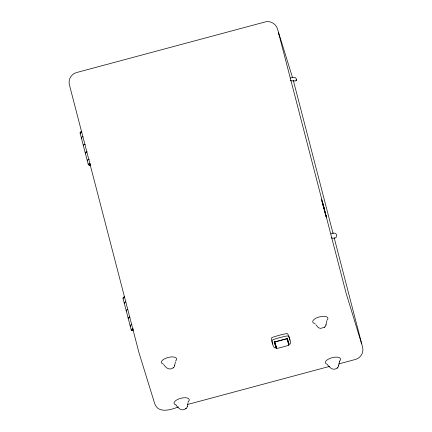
<?xml version="1.0" encoding="UTF-8"?>
<svg xmlns="http://www.w3.org/2000/svg" width="432" height="432" viewBox="0 0 432 432"><rect width="100%" height="100%" fill="white"/><g stroke="black" fill="none" stroke-linecap="round" stroke-linejoin="round"><path stroke-width="0.65" d="M173.297 367.783L174.285 366.779L174.631 365.639M174.647 365.504L174.625 365.71M187.25 406.588L186.916 407.592L185.927 408.596M187.277 406.318L187.256 406.517M315.797 324.659L318.33 327.694L320.512 328.396L324.329 327.37L325.604 326.176L325.955 324.967M325.96 324.896L325.944 325.102M337.246 367.988L338.234 366.989L338.58 365.845M338.596 365.71L338.575 365.915M174.647 365.434L175.468 361.789M187.283 406.247L188.098 402.597M325.966 324.832L326.781 321.181M338.602 365.645L339.736 361.26M296.336 79.634L296.195 80.368M278.402 34.258L278.402 32.281L346.097 293.155L361.633 343.904L361.255 342.981M290.272 80.698L295.542 80.989L296.082 80.584M296.033 80.681L296.239 80.287M163.874 364.738C165.672 367.627 169.274 370.904 173.324 367.762M176.035 405.189C177.962 407.462 181.397 412.171 185.954 408.575M327.348 364.586C329.281 366.86 332.716 371.569 337.273 367.967M173.162 367.88L173.47 367.659M185.792 408.694L186.106 408.467M324.475 327.278L324.788 327.051M337.111 368.086L337.424 367.864M286.87 338.823L274.757 342.074L276.734 348.462L277.236 348.327A40.046 16.783 -14.6 0 0 288.349 345.346L288.83 345.217L288.371 343.516L288.808 343.402L289.046 344.315L290.147 343.921L290.38 343.229A55.922 23.436 -14.6 0 0 288.257 336.377L287.998 336.053A1.231 0.513 -14.6 0 0 287.879 335.95L286.394 336.053A51.716 21.676 -14.6 0 0 280.903 337.327A47.941 20.093 -14.6 0 0 278.953 337.851A51.716 21.676 -14.6 0 0 273.58 339.493L272.263 340.141A1.231 0.513 -14.6 0 0 272.225 340.286L272.187 340.686A55.922 23.436 -14.6 0 0 274.309 347.539L274.903 348.014L276.059 347.798L274.223 341.728M275.821 346.885L276.755 346.631M178.465 406.933C170.921 409.779 157.82 414.158 154.553 403.094L139.045 352.987L69.385 84.742C68.04 79.601 71.264 73.964 76.41 72.598L265.253 21.919C270.41 20.509 276.026 23.782 277.447 28.906L292.561 77.728M187.58 404.487L329.54 366.395M338.656 363.949L355.59 359.402C360.736 358.036 363.96 352.399 362.615 347.258L334.141 237.611M330.917 233.96C337.921 229.959 339.174 240.484 331.301 237.838M290.353 78.089C292.664 77.204 296.579 76.383 296.336 79.801M321.953 200.475L321.656 199.703L321.759 200.232M322.056 201.042L322.574 202.716M322.834 204.466L323.222 205.729M287.21 338.245L288.808 343.402M289.046 344.315L287.248 338.51L274.261 341.998L276.059 347.798M286.826 338.531L288.83 345.217M274.714 341.782L276.734 348.462M322.326 201.733L324.043 207.981M325.188 213.251L326.192 216.486L325.539 213.683M325.534 214.569L326.533 217.755L325.096 211.961M322.823 203.461L324.664 210.227M324.691 211.453L325.366 213.991M324.151 209.471L324.788 211.901M323.525 207.23L324.157 209.596M324.583 210.017L325.258 212.49M322.931 204.968L323.233 206.123M323.606 207.441L323.401 206.653L323.984 208.548L323.417 206.366M293.296 80.32L333.126 233.696M80.082 132.98L88.306 164.651M122.99 298.226L131.215 329.897M322.018 201.344L322.283 202.419M322.088 201.425L322.31 202.381M327.094 364.246A7.835 3.283 -14.6 0 1 327.505 359.651A7.835 3.283 -14.6 0 1 337.689 357.205A7.835 3.283 -14.6 0 1 339.412 361.287M176.094 404.946A7.835 3.283 -14.6 0 1 175.759 400.561A7.835 3.283 -14.6 0 1 185.717 397.742A7.835 3.283 -14.6 0 1 188.552 401.425M188.336 401.663A7.835 3.283 -14.6 0 1 188.093 401.895M163.463 364.133A7.835 3.283 -14.6 0 1 163.026 359.824A7.835 3.283 -14.6 0 1 172.811 356.918A7.835 3.283 -14.6 0 1 176.11 360.38M175.921 360.612A7.835 3.283 -14.6 0 1 175.705 360.85M289.791 340.173A55.922 23.436 -14.6 0 0 287.653 334.06L287.393 333.736A1.231 0.513 -14.6 0 0 287.275 333.634L285.79 333.736A51.716 21.676 -14.6 0 0 280.303 335.011A47.941 20.093 -14.6 0 0 278.354 335.534A51.716 21.676 -14.6 0 0 272.981 337.176L271.663 337.824A1.231 0.513 -14.6 0 0 271.62 337.97L271.582 338.369A55.922 23.436 -14.6 0 0 272.252 342.652M272.878 343.969A55.922 23.436 -14.6 0 1 272.538 343.316M315.122 323.606A7.835 3.283 -14.6 0 1 314.442 319.14A7.835 3.283 -14.6 0 1 324.799 316.364A7.835 3.283 -14.6 0 1 326.781 320.479M81.913 138.127A1.566 0.659 -14.6 0 1 81.632 138.062M81.437 137.948A1.566 0.659 -14.6 0 1 83.052 136.685M87.539 160.801A1.566 0.659 -14.6 0 1 87.545 159.98A1.566 0.659 -14.6 0 1 89.338 159.392M86.983 151.832A1.566 0.659 -14.6 0 0 85.374 152.577A1.566 0.659 -14.6 0 0 85.849 153.274A1.566 0.659 -14.6 0 1 85.385 152.62A1.566 0.659 -14.6 0 1 86.994 151.87M83.603 145.654A1.566 0.659 -14.6 0 1 83.608 144.833A1.566 0.659 -14.6 0 1 85.406 144.239M80.919 132.273A0.832 0.351 -14.6 0 1 80.773 131.803A0.832 0.351 -14.6 0 1 81.913 131.501M80.514 132.997A1.199 0.502 -14.6 0 1 80.519 132.602M80.671 132.457A1.199 0.502 -14.6 0 1 81.448 132.095M89.213 164.581A0.783 0.329 -14.6 0 1 89.062 164.36M90.493 165.116A0.837 0.351 -14.6 0 1 89.392 165.305A0.837 0.351 -14.6 0 1 89.397 164.819A1.199 0.502 -14.6 0 1 88.695 164.349A1.199 0.502 -14.6 0 1 89.975 163.701M89.397 164.819A0.837 0.351 -14.6 0 1 90.499 164.543M81.038 132.37A0.94 0.394 -14.6 0 1 81.481 132.197M80.66 133.304A1.566 0.659 -14.6 0 1 80.185 132.613A1.566 0.659 -14.6 0 1 81.799 131.863M89.262 164.684A0.94 0.394 -14.6 0 1 88.911 164.387M88.976 164.268A0.94 0.394 -14.6 0 1 89.942 163.82M89.613 164.959A1.566 0.659 -14.6 0 1 88.306 164.479A1.566 0.659 -14.6 0 1 90.023 163.534M124.54 303.307A1.566 0.659 -14.6 0 1 124.438 302.578A1.566 0.659 -14.6 0 1 125.96 301.93M130.729 326.111A1.566 0.659 -14.6 0 1 130.253 325.42A1.566 0.659 -14.6 0 1 131.863 324.67M129.892 317.077A1.566 0.659 -14.6 0 0 128.369 317.725A1.566 0.659 -14.6 0 0 128.477 318.454A1.566 0.659 -14.6 0 1 128.38 317.768A1.566 0.659 -14.6 0 1 129.902 317.115M126.797 310.964A1.566 0.659 -14.6 0 1 126.322 310.273A1.566 0.659 -14.6 0 1 127.931 309.523M123.833 297.518A0.832 0.351 -14.6 0 1 123.628 297.097A0.832 0.351 -14.6 0 1 124.637 296.735M123.428 297.848A1.199 0.502 -14.6 0 1 123.795 297.562M124.06 297.437A1.199 0.502 -14.6 0 1 124.659 297.275M132.435 329.864A0.783 0.329 -14.6 0 1 132.122 329.827M131.971 329.697A0.783 0.329 -14.6 0 1 131.971 329.605M132.122 329.416A0.783 0.329 -14.6 0 1 132.829 329.135M133.218 330.448A0.837 0.351 -14.6 0 1 132.089 330.35A0.837 0.351 -14.6 0 1 133.223 329.783M132.278 330.064A1.199 0.502 -14.6 0 1 131.603 329.594A1.199 0.502 -14.6 0 1 132.883 328.946M123.66 297.842A0.94 0.394 -14.6 0 1 123.779 297.724M124.389 297.443A0.94 0.394 -14.6 0 1 124.627 297.394M123.293 298.485A1.566 0.659 -14.6 0 1 123.185 297.761A1.566 0.659 -14.6 0 1 124.708 297.108M132.376 329.94A0.94 0.394 -14.6 0 1 131.884 329.513A0.94 0.394 -14.6 0 1 133.083 329.044M132.527 330.205A1.566 0.659 -14.6 0 1 131.215 329.724A1.566 0.659 -14.6 0 1 132.932 328.779"/></g></svg>
